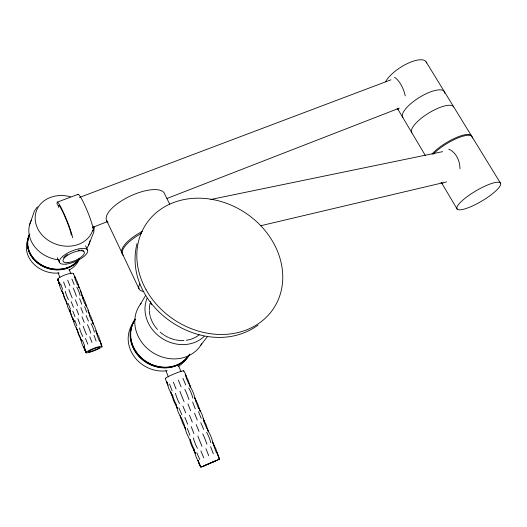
<?xml version="1.0" encoding="UTF-8"?>
<svg xmlns="http://www.w3.org/2000/svg" width="527" height="527" viewBox="0 0 527 527"><rect width="100%" height="100%" fill="white"/><g stroke="black" fill="none" stroke-linecap="round" stroke-linejoin="round"><path stroke-width="0.79" d="M94.274 227.124L93.766 232.282L88.338 245.674M136.994 243.691C121.236 306.892 205.57 363.116 258.118 325.047M29.545 224.983L34.374 211.156L37.371 206.815M140.175 304.599L145.643 295.364M200.879 345.099L207.401 336.628M205.471 465.17C200.141 468.582 199.766 466.514 198.06 460.308L200.846 467.218L207.809 464.261L219.337 459.208L218.376 455.585L216.683 452.278L219.436 459.169L203.797 465.927L216.505 460.46L211.479 462.699M206.551 464.695L207.691 464.201M208.87 463.688L210.075 463.167M92.627 227.368L107.192 221.709M167 198.455L399.314 108.147M79.478 197.447L390.929 79.827M57.344 202.118L78.068 194.318M219.436 459.169L215.78 448.635L212.533 441.988L213.837 445.42L212.638 441.909A35.362 34.347 -70.2 0 0 208.494 431.633L207.078 428.267L208.369 431.718M200.846 467.218L196.163 457.074L193.89 449.953L195.398 453.378L193.837 450.018A35.131 34.374 -73.7 0 1 189.72 439.716L186.532 432.97L184.378 425.875L185.748 429.393L182.461 422.812L180.241 415.717L181.565 419.136L178.337 412.463L176.11 405.461M260.858 225.701L446.534 181.901M210.853 199.463L442.654 151.644M426.112 61.876L500.512 183.205A25.263 5.883 -30.6 0 1 470.347 206.894A25.263 5.883 -30.6 0 1 465.387 197.994A25.263 5.883 -30.6 0 1 500.512 183.205M397.299 108.233L425.401 155.597M441.277 182.342L457.146 209.087M194.713 397.813L197.928 404.367L200.181 411.271L198.778 407.891L202.045 414.393L204.226 421.442L203.178 418.741M172.039 395.283L168.844 388.715L166.73 381.732L167.836 384.624M183.818 370.856L185.451 373.966L186.486 377.457L185.221 374.183L188.416 380.804L190.642 387.714M82.364 295.917L84.966 301.332L86.612 306.898L85.493 304.119L88.002 309.362L89.722 315.166L88.799 312.498L91.527 318.11L93.305 323.881M96.606 332.32L99.234 337.8L101.81 346.232L99.787 340.659L101.981 346.331M62.944 293.434L60.355 288.005L58.701 282.255L59.874 285.252L57.647 279.468M77.113 329.948L74.498 324.454L72.818 318.631L74.149 321.76L71.494 316.338L69.623 310.383L70.684 313.196L67.95 307.577L66.198 301.819M168.126 385.316L166.466 382.088L165.379 378.491M186.031 377.418L188.923 384.084M203.811 421.521L206.749 428.286M59.716 284.758L57.733 279.685L59.729 284.692M169.628 204.008L164.859 194.437A31.963 12.174 -25 0 0 128.996 196.683A31.963 12.174 -25 0 0 107.982 222.275M74.906 278.651L77.225 284.145M89.122 315.001L91.467 320.561M181.828 414.716L178.93 407.931M199.766 459.564L196.834 452.686M73.523 273.553L75.539 278.902L74.643 276.306L77.357 281.886L79.109 287.584M70.414 309.026L68.082 303.433M84.722 345.883L82.364 340.225M184.628 425.658L181.887 418.807M150.215 301.536L151.624 304.487M182.955 378.327L185.794 385.039M106.52 220.326L138.976 288.724M200.794 422.641L203.685 429.465M198.508 411.666L201.268 418.504M85.578 245.865L87.541 250.094M84.597 306.661L86.797 312.294M71.896 279.027L74.155 284.547M86.145 315.515L88.437 321.114M81.547 340.804L80.605 338.729A29.321 28.359 -48.1 0 1 77.317 330.258L76.415 328.025M187.632 424.202L184.878 417.331M57.259 257.663L59.511 262.65M195.748 401.007L198.31 407.885M213.679 445.46L216.281 452.443M74.959 316.674L72.766 311.022M185.728 412.891L182.902 406.06M203.738 457.838L200.873 450.908M73.451 307.287L71.171 301.648M87.811 344.21L85.506 338.505M80.572 338.558L81.54 340.758M66.382 301.978L67.344 304.178M194.509 413.194L197.276 420.059M172.118 390.896L169.562 384.058M189.918 435.394L187.316 428.444M82.686 298.098L84.728 303.769M96.994 334.685L99.063 340.429M192.645 402.048L195.28 408.939M210.635 446.725L213.31 453.714M172.118 395.349L170.682 392.009L172.039 395.481A34.703 34.031 -63.5 0 0 176.097 405.632L177.329 408.28L176.473 406.198M62.634 289.402L60.612 283.776M76.85 326.022L74.794 320.317M80.875 307.597L83.075 313.242M178.324 380.066L181.077 386.838M196.189 424.525L198.982 431.402M176.058 388.985L173.409 382.174M193.929 433.583L191.242 426.653M62.838 292.907L61.975 290.838L63.181 293.816A29.097 28.056 -43.5 0 0 66.428 302.188M76.402 327.978L77.285 330.073M79.63 298.559L81.738 304.244M93.977 335.297L96.112 341.048M84.893 349.421L84.056 346.476L86.105 352.405M192.269 422.147L189.509 415.269M187.935 403.899L190.662 410.777M205.945 448.727L208.712 455.69M65.71 287.59L63.615 281.991M79.972 324.276L77.851 318.598M58.642 281.767L57.891 278.888L59.847 284.771M78.734 314.85L76.534 309.191M178.587 365.718L181.038 371.831M165.933 370.744L168.357 376.838M67.752 280.252L69.933 285.812M82.008 316.839L84.221 322.471M73.984 321.22L71.488 315.462L69.781 309.685L70.677 312.774M84.893 349.763L86.079 352.747L83.859 347.069L86.27 352.833L82.179 344.276L80.407 338.439M203.185 418.748L206.136 424.716L208.396 431.738M75.407 299.856L77.607 305.528M89.768 336.7L91.988 342.438M69.149 269.29L70.934 273.882M58.069 272.676L59.847 277.281M194.667 397.753L195.952 401.087L194.773 397.621A34.94 33.998 -62.6 0 0 190.688 387.497L189.318 384.236L190.333 386.956M93.154 323.743L92.126 320.903L93.134 323.552A29.486 28.339 -50 0 1 96.441 332.01L97.39 334.902L96.454 332.194M78.938 287.413L77.93 284.606L78.905 287.182A29.248 28.043 -45.8 0 1 82.172 295.535L83.108 298.394L82.205 295.752M87.937 310.258L88.608 312.399M199.12 334.862A30.329 26.515 32.2 0 1 186.321 340.264M183.89 340.501A30.329 26.515 32.2 0 1 175.484 339.829M174.76 339.665A30.329 26.515 32.2 0 1 169.081 337.754M168.39 337.445A30.329 26.515 32.2 0 1 164.404 335.264M163.772 334.849A30.329 26.515 32.2 0 1 160.162 332.089M157.481 329.467A30.329 26.515 32.2 0 1 150.393 316.944M150.188 316.167A30.329 26.515 32.2 0 1 149.372 310.68M149.352 309.896A30.329 26.515 32.2 0 1 150.208 303.065M79.169 259.047A27.944 23.669 17.2 0 1 43.207 265.99A27.944 23.669 17.2 0 1 29.479 234.357M79.386 258.882A27.918 23.656 17.2 0 1 43.023 266.484A27.918 23.656 17.2 0 1 29.657 234.179M189.345 355A32.483 28.965 31.3 0 1 145.696 361.417A32.483 28.965 31.3 0 1 135.294 319.013M189.812 354.111A32.45 28.945 31.3 0 1 146.124 362.405A32.45 28.945 31.3 0 1 134.978 319.54M79.208 258.783A27.714 23.478 17.2 0 1 70.381 266.721M69.742 267.037A27.714 23.478 17.2 0 1 37.167 262.492A27.714 23.478 17.2 0 1 29.841 234.265M79.419 258.823A27.542 23.392 16.9 0 1 68.925 270.147M59.077 272.999A27.542 23.392 16.9 0 1 32.99 263.243A27.542 23.392 16.9 0 1 27.971 239.284M188.778 355.356A32.206 28.728 31.3 0 1 175.451 365.83M174.753 366.081A32.206 28.728 31.3 0 1 169.641 367.319M166.598 367.635A32.206 28.728 31.3 0 1 163.502 367.655M161.163 367.477A32.206 28.728 31.3 0 1 133.206 347.556M132.89 346.852A32.206 28.728 31.3 0 1 131.183 341.792M131.019 341.055A32.206 28.728 31.3 0 1 135.175 319.672M186.189 358.762A31.976 28.603 31.2 0 1 178.159 366.634M167.158 370.685A31.976 28.603 31.2 0 1 134.174 356.529A31.976 28.603 31.2 0 1 132.969 323.354M411.91 132.863A24.611 7.78 -31.6 0 1 428.379 113.285A24.611 7.78 -31.6 0 1 453.734 106.928M385.652 81.665A24.235 8.854 -32.2 0 1 408.181 63.2A24.235 8.854 -32.2 0 1 426.514 62.996M58.589 207.407A16.495 1.614 67.7 0 1 63.859 214.278A16.495 1.614 67.7 0 1 71.237 235.088M92.64 230.49A29.769 24.809 18.6 0 1 57.107 244.574A29.769 24.809 18.6 0 1 35.928 212.44A29.769 24.809 18.6 0 1 70.42 196.775M93.575 226.577A29.769 24.809 18.6 0 1 93.292 228.165M78.068 260.193A27.74 23.491 17.2 0 1 42.503 265.424A27.74 23.491 17.2 0 1 29.67 234.436M89.998 240.832A31.271 26.278 17.9 0 1 86.896 248.243M58.438 259.837A31.271 26.278 17.9 0 1 31.422 220.141M204.245 336.305A34.894 30.5 32.2 0 1 161.525 338.031A34.894 30.5 32.2 0 1 147.119 298.144M189.147 354.869A32.239 28.748 31.3 0 1 146.203 361.482A32.239 28.748 31.3 0 1 135.037 319.81M201.696 343.756A36.501 32.233 31.8 0 1 151.98 352.076A36.501 32.233 31.8 0 1 141.137 303.335M123.272 255.43A32.417 11.199 -25.3 0 1 141.467 233.29M122.725 254.277A32.404 11.238 -25.3 0 1 142.316 231.34M433.069 154.325A24.94 7.075 -31.2 0 1 457.66 138.054A24.94 7.075 -31.2 0 1 472.337 138.127M432.074 153.996A24.934 7.095 -31.2 0 1 454.669 138.272A24.934 7.095 -31.2 0 1 471.546 135.828M63.484 257.907A11.522 4.124 -23.4 0 1 65.348 255.984M65.829 255.588A11.522 4.124 -23.4 0 1 67.476 254.429M78.253 250.213A11.522 4.124 -23.4 0 1 79.458 250.068M81.066 250.042A11.522 4.124 -23.4 0 1 82.37 250.246M83.319 250.674A11.522 4.124 -23.4 0 1 83.892 251.3M58.306 279.962A8.485 1.785 -20.5 0 1 64.511 275.114A8.485 1.785 -20.5 0 1 73.523 274.053M80.638 337.978A28.761 26.989 38.2 0 1 77.337 329.474M82.798 336.522A28.458 18.485 60.7 0 1 79.485 327.992M86.514 334.75A28.386 5.27 67 0 1 83.187 326.206M87.449 324.619A28.471 9.348 72 0 1 90.776 333.143M91.092 323.644A28.708 21.785 80 0 1 94.412 332.142M95.776 330.594A29.519 28.036 28.8 0 1 96.342 332.781M66.395 301.292A28.754 26.508 33 0 1 63.135 292.887M68.503 299.731A28.346 18.221 58.5 0 1 65.229 291.306M72.186 297.933A28.241 5.198 66.5 0 1 68.899 289.501M73.154 287.966A28.3 9.236 72.6 0 1 76.435 296.385M76.817 287.116A28.504 21.535 81.9 0 1 80.097 295.509M80.269 290.812A29.552 27.483 25.4 0 1 82.14 296.451M165.788 378.564A9.98 0.87 -22.5 0 1 174.338 373.834A9.98 0.87 -22.5 0 1 183.548 371.212M194.443 449.683A34.446 31.429 71.3 0 1 190.306 439.334M197.434 448.339A34.163 20.263 67.9 0 1 193.271 437.95M202.012 446.349A34.084 4.124 68 0 1 197.836 435.954M202.743 433.873A34.215 13.096 68.9 0 1 206.92 444.248M206.643 432.292A34.538 27.279 72.1 0 1 210.807 442.627M176.611 405.079A33.952 31.192 63.2 0 1 172.533 394.881M179.516 403.59A33.721 20.085 65.7 0 1 175.419 393.359M184.035 401.561A33.656 4.091 67.7 0 1 179.924 391.317M184.825 389.328A33.787 12.971 69.9 0 1 188.936 399.545M188.765 387.925A34.123 27.009 74.8 0 1 192.869 398.109M57.436 205.227A19.874 1.95 67.7 0 1 63.28 212.131A19.874 1.95 67.7 0 1 72.542 237.763M77.732 194.707A19.749 2.352 67.8 0 1 87.298 210.978A19.749 2.352 67.8 0 1 92.699 230.925M398.28 109.352A17.799 7.747 70.2 0 1 397.068 108.47M394.492 77.344A17.799 7.747 70.2 0 1 405.263 95.881M442.943 183.6A18.3 13.748 78.6 0 1 440.994 182.546M448.727 149.167A18.3 13.748 78.6 0 1 459.952 168.805M143.864 291.484A32.681 10.112 -25.7 0 1 139.839 283.987M402.852 117.593A24.486 8.149 -31.8 0 1 421.033 96.448A24.486 8.149 -31.8 0 1 444.755 93.279M146.065 289.679A76.441 64.228 33.3 0 0 272.459 310.074A76.441 64.228 33.3 0 0 210.853 199.213A76.441 64.228 33.3 0 0 146.065 289.679M90.875 351.423A5.863 0.771 -21.4 0 0 99.478 347.517A5.863 0.771 -21.4 0 0 91.757 349.658A5.863 0.771 -21.4 0 0 90.875 351.423M68.161 262.518A11.522 4.117 -23.5 0 0 84.379 252.808A11.522 4.117 -23.5 0 0 68.517 254.706A11.522 4.117 -23.5 0 0 68.161 262.518M66.079 264.099A15.362 5.501 -23.4 0 0 87.745 251.168A15.362 5.501 -23.4 0 0 66.639 253.639A15.362 5.501 -23.4 0 0 66.079 264.099M89.827 352.227A8.59 1.179 -21.5 0 0 102.021 346.476A8.59 1.179 -21.5 0 0 90.222 349.888A8.59 1.179 -21.5 0 0 89.827 352.227"/></g></svg>
